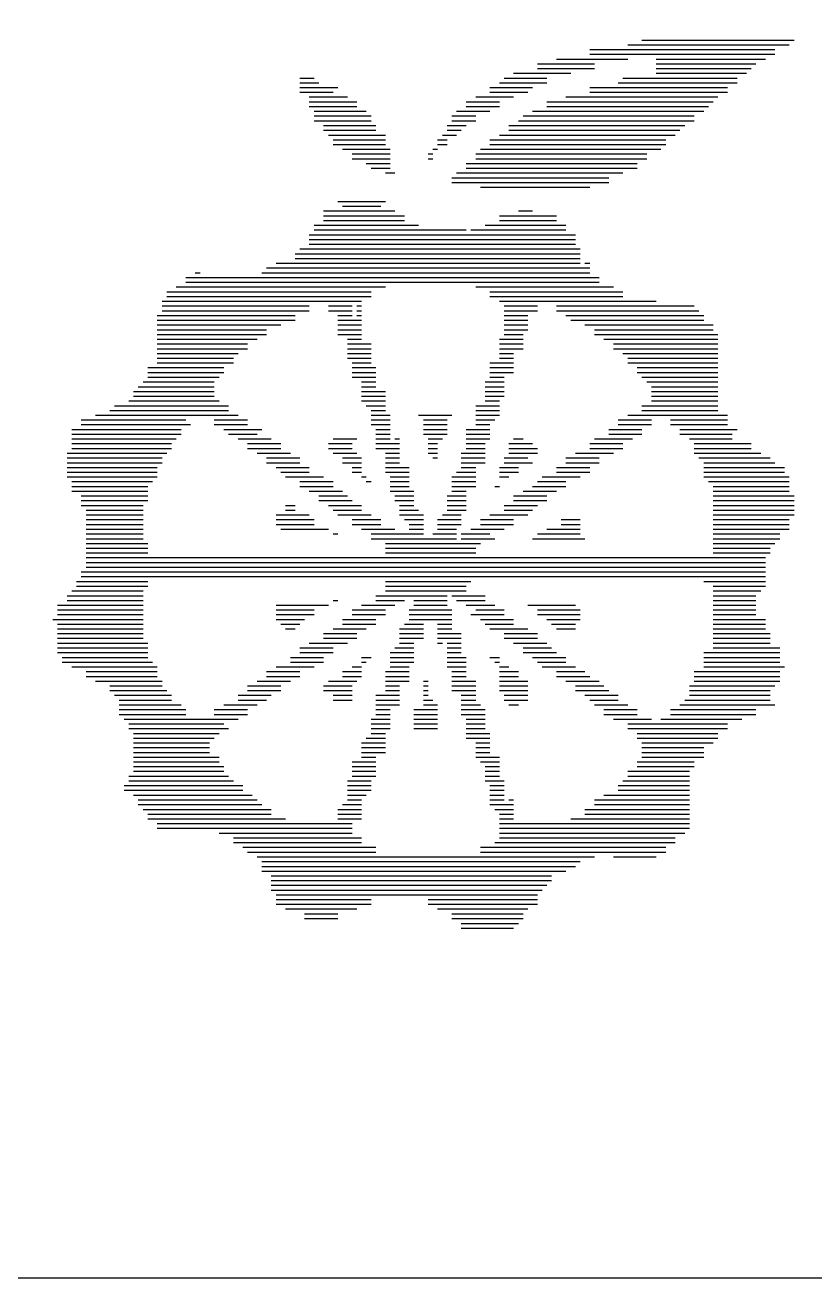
# Model space of a CAD drawing. Extents: x -53.1 to 28.6, y -15.5 to 32.9.
# Drawn here: x -21.039 to -18.439, y -3.94 to 0.185 of the extents above; entities that cross this region are included whole.
import ezdxf

# ---------------------------------------------------------------- set-up
doc = ezdxf.new("R2010")
doc.units = 0
doc.layers.add('BG_OUTLINE', color=254, linetype='CONTINUOUS')
doc.layers.add('BG_SILKSCREEN_TOP', color=3, linetype='CONTINUOUS')

msp = doc.modelspace()

# ---------------------------------------------------------------- linework, layer by layer
at = {"layer": 'BG_OUTLINE'}
msp.add_lwpolyline([(-42.343832, -3.940302), (18.592292, -3.940302, 0.414214), (20.624292, -1.908302), (20.624292, 24.027638, 0.414214), (18.592292, 26.059638), (-42.343832, 26.059638, 0.414214), (-44.375832, 24.027638), (-44.375832, -1.908302, 0.414214), (-42.343832, -3.940302)], format="xyb", dxfattribs=at)
at = {"layer": 'BG_SILKSCREEN_TOP'}
for points in [[(-19.008598, 0.13589), (-18.507964, 0.13589)], [(-19.180556, 0.104902), (-18.570702, 0.104902)], [(-19.180556, 0.089154), (-18.570702, 0.089154)], [(-19.055334, 0.120396), (-18.523966, 0.120396)], [(-19.352514, 0.057658), (-19.164808, 0.057658)], [(-19.352514, 0.042164), (-19.164808, 0.042164)], [(-19.29003, 0.073406), (-19.055334, 0.073406)], [(-18.961608, 0.073406), (-18.601944, 0.073406)], [(-18.961608, 0.057658), (-18.63344, 0.057658)], [(-18.961608, 0.042164), (-18.648934, 0.042164)], [(-20.134326, 0.010922), (-20.08759, 0.010922)], [(-19.461988, 0.010922), (-19.321272, 0.010922)], [(-19.430746, 0.02667), (-19.24304, 0.02667)], [(-19.071082, 0.010922), (-18.69567, 0.010922)], [(-18.961608, 0.02667), (-18.664428, 0.02667)], [(-20.134326, -0.004572), (-20.071842, -0.004572)], [(-20.134326, -0.02032), (-20.009358, -0.02032)], [(-20.134326, -0.036068), (-20.025106, -0.036068)], [(-19.508978, -0.02032), (-19.368262, -0.02032)], [(-19.508978, -0.036068), (-19.383756, -0.036068)], [(-19.477482, -0.004572), (-19.321272, -0.004572)], [(-19.180556, -0.02032), (-18.727166, -0.02032)], [(-19.180556, -0.036068), (-18.727166, -0.036068)], [(-19.086576, -0.004572), (-18.69567, -0.004572)], [(-20.103338, -0.051562), (-19.977862, -0.051562)], [(-20.103338, -0.06731), (-19.94662, -0.06731)], [(-19.586956, -0.06731), (-19.477482, -0.06731)], [(-19.555714, -0.051562), (-19.430746, -0.051562)], [(-19.321272, -0.06731), (-18.773902, -0.06731)], [(-19.258788, -0.051562), (-18.758408, -0.051562)], [(-20.103338, -0.082804), (-19.94662, -0.082804)], [(-20.08759, -0.098552), (-19.915632, -0.098552)], [(-20.08759, -0.114046), (-19.899884, -0.114046)], [(-19.633946, -0.114046), (-19.555714, -0.114046)], [(-19.618452, -0.098552), (-19.508978, -0.098552)], [(-19.586956, -0.082804), (-19.477482, -0.082804)], [(-19.399504, -0.114046), (-18.83664, -0.114046)], [(-19.368262, -0.098552), (-18.805144, -0.098552)], [(-19.321272, -0.082804), (-18.78965, -0.082804)], [(-20.08759, -0.129794), (-19.899884, -0.129794)], [(-20.056094, -0.145542), (-19.884136, -0.145542)], [(-20.056094, -0.161036), (-19.884136, -0.161036)], [(-19.649694, -0.145542), (-19.586956, -0.145542)], [(-19.649694, -0.161036), (-19.602958, -0.161036)], [(-19.633946, -0.129794), (-19.555714, -0.129794)], [(-19.446494, -0.145542), (-18.867882, -0.145542)], [(-19.446494, -0.161036), (-18.883376, -0.161036)], [(-19.415252, -0.129794), (-18.83664, -0.129794)], [(-20.0406, -0.176784), (-19.852894, -0.176784)], [(-20.025106, -0.192278), (-19.852894, -0.192278)], [(-19.680936, -0.192278), (-19.649694, -0.192278)], [(-19.665188, -0.176784), (-19.618452, -0.176784)], [(-19.508978, -0.192278), (-18.930366, -0.192278)], [(-19.477482, -0.176784), (-18.89887, -0.176784)], [(-20.025106, -0.207772), (-19.852894, -0.207772)], [(-19.993864, -0.223774), (-19.8374, -0.223774)], [(-19.962368, -0.239268), (-19.8374, -0.239268)], [(-19.712178, -0.239268), (-19.696684, -0.239268)], [(-19.696684, -0.223774), (-19.680936, -0.223774)], [(-19.680936, -0.207772), (-19.649694, -0.207772)], [(-19.555714, -0.239268), (-18.99285, -0.239268)], [(-19.54022, -0.223774), (-18.946114, -0.223774)], [(-19.508978, -0.207772), (-18.930366, -0.207772)], [(-19.962368, -0.255016), (-19.8374, -0.255016)], [(-19.915632, -0.27051), (-19.8374, -0.27051)], [(-19.899884, -0.286258), (-19.8374, -0.286258)], [(-19.712178, -0.255016), (-19.696684, -0.255016)], [(-19.586956, -0.27051), (-19.024346, -0.27051)], [(-19.586956, -0.286258), (-19.024346, -0.286258)], [(-19.555714, -0.255016), (-18.99285, -0.255016)], [(-19.852894, -0.301752), (-19.821652, -0.301752)], [(-19.633946, -0.3175), (-19.118072, -0.3175)], [(-19.618452, -0.301752), (-19.071082, -0.301752)], [(-19.633946, -0.333248), (-19.118072, -0.333248)], [(-19.54022, -0.348742), (-19.180556, -0.348742)], [(-20.009358, -0.395478), (-19.852894, -0.395478)], [(-19.993864, -0.411226), (-19.868388, -0.411226)], [(-20.056094, -0.426974), (-19.821652, -0.426974)], [(-20.056094, -0.442722), (-19.79041, -0.442722)], [(-19.477482, -0.442722), (-19.29003, -0.442722)], [(-19.415252, -0.426974), (-19.368262, -0.426974)], [(-20.08759, -0.47371), (-19.74342, -0.47371)], [(-20.08759, -0.489458), (-19.586956, -0.489458)], [(-20.056094, -0.458216), (-19.79041, -0.458216)], [(-19.571462, -0.489458), (-19.258788, -0.489458)], [(-19.524726, -0.47371), (-19.258788, -0.47371)], [(-19.477482, -0.458216), (-19.29003, -0.458216)], [(-20.103338, -0.504952), (-19.227546, -0.504952)], [(-20.103338, -0.520954), (-19.227546, -0.520954)], [(-20.150074, -0.56769), (-19.212052, -0.56769)], [(-20.134326, -0.551942), (-19.212052, -0.551942)], [(-20.103338, -0.536448), (-19.227546, -0.536448)], [(-20.2438, -0.61468), (-19.180556, -0.61468)], [(-20.212558, -0.598932), (-19.212052, -0.598932)], [(-20.150074, -0.583184), (-19.212052, -0.583184)], [(-19.19605, -0.598932), (-19.180556, -0.598932)], [(-20.509738, -0.645922), (-19.149314, -0.645922)], [(-20.478496, -0.630174), (-20.462748, -0.630174)], [(-20.259548, -0.630174), (-19.180556, -0.630174)], [(-20.572222, -0.692658), (-19.899884, -0.692658)], [(-20.54098, -0.677164), (-19.852894, -0.677164)], [(-20.509738, -0.661416), (-19.149314, -0.661416)], [(-19.555714, -0.677164), (-19.102324, -0.677164)], [(-19.508978, -0.692658), (-19.071082, -0.692658)], [(-20.58797, -0.724154), (-19.931126, -0.724154)], [(-20.58797, -0.739648), (-20.103338, -0.739648)], [(-20.572222, -0.708406), (-19.899884, -0.708406)], [(-20.0406, -0.739648), (-19.962368, -0.739648)], [(-19.94662, -0.739648), (-19.931126, -0.739648)], [(-19.508978, -0.708406), (-19.071082, -0.708406)], [(-19.477482, -0.724154), (-18.961608, -0.724154)], [(-19.461988, -0.739648), (-19.352514, -0.739648)], [(-19.29003, -0.739648), (-18.83664, -0.739648)], [(-20.603464, -0.77089), (-20.150074, -0.77089)], [(-20.58797, -0.755396), (-20.103338, -0.755396)], [(-20.0406, -0.755396), (-19.962368, -0.755396)], [(-20.009358, -0.77089), (-19.962368, -0.77089)], [(-19.94662, -0.755396), (-19.931126, -0.755396)], [(-19.94662, -0.77089), (-19.931126, -0.77089)], [(-19.461988, -0.755396), (-19.352514, -0.755396)], [(-19.461988, -0.77089), (-19.383756, -0.77089)], [(-19.29003, -0.755396), (-18.820892, -0.755396)], [(-19.258788, -0.77089), (-18.805144, -0.77089)], [(-20.603464, -0.786384), (-20.150074, -0.786384)], [(-20.603464, -0.802132), (-20.197064, -0.802132)], [(-20.603464, -0.81788), (-20.2438, -0.81788)], [(-20.009358, -0.786384), (-19.931126, -0.786384)], [(-20.009358, -0.802132), (-19.931126, -0.802132)], [(-20.009358, -0.81788), (-19.931126, -0.81788)], [(-19.461988, -0.786384), (-19.383756, -0.786384)], [(-19.461988, -0.802132), (-19.383756, -0.802132)], [(-19.461988, -0.81788), (-19.383756, -0.81788)], [(-19.24304, -0.786384), (-18.805144, -0.786384)], [(-19.19605, -0.802132), (-18.773902, -0.802132)], [(-19.164808, -0.81788), (-18.773902, -0.81788)], [(-20.603464, -0.833628), (-20.2438, -0.833628)], [(-20.603464, -0.849122), (-20.275042, -0.849122)], [(-20.603464, -0.864616), (-20.306538, -0.864616)], [(-20.009358, -0.833628), (-19.931126, -0.833628)], [(-19.977862, -0.849122), (-19.931126, -0.849122)], [(-19.977862, -0.864616), (-19.899884, -0.864616)], [(-19.477482, -0.849122), (-19.399504, -0.849122)], [(-19.477482, -0.864616), (-19.399504, -0.864616)], [(-19.461988, -0.833628), (-19.399504, -0.833628)], [(-19.164808, -0.833628), (-18.758408, -0.833628)], [(-19.13382, -0.849122), (-18.758408, -0.849122)], [(-19.102324, -0.864616), (-18.758408, -0.864616)], [(-20.603464, -0.880364), (-20.306538, -0.880364)], [(-20.603464, -0.895858), (-20.33778, -0.895858)], [(-19.977862, -0.880364), (-19.899884, -0.880364)], [(-19.977862, -0.895858), (-19.899884, -0.895858)], [(-19.477482, -0.880364), (-19.399504, -0.880364)], [(-19.477482, -0.895858), (-19.430746, -0.895858)], [(-19.102324, -0.880364), (-18.758408, -0.880364)], [(-19.071082, -0.895858), (-18.758408, -0.895858)], [(-20.634706, -0.942848), (-20.38477, -0.942848)], [(-20.603464, -0.91186), (-20.353274, -0.91186)], [(-20.603464, -0.927354), (-20.353274, -0.927354)], [(-19.977862, -0.91186), (-19.899884, -0.91186)], [(-19.962368, -0.927354), (-19.899884, -0.927354)], [(-19.962368, -0.942848), (-19.884136, -0.942848)], [(-19.508978, -0.927354), (-19.430746, -0.927354)], [(-19.508978, -0.942848), (-19.430746, -0.942848)], [(-19.477482, -0.91186), (-19.430746, -0.91186)], [(-19.055334, -0.91186), (-18.758408, -0.91186)], [(-19.055334, -0.927354), (-18.758408, -0.927354)], [(-19.024346, -0.942848), (-18.758408, -0.942848)], [(-20.650454, -0.989838), (-20.416012, -0.989838)], [(-20.634706, -0.958596), (-20.38477, -0.958596)], [(-20.634706, -0.97409), (-20.400264, -0.97409)], [(-19.962368, -0.958596), (-19.884136, -0.958596)], [(-19.962368, -0.97409), (-19.884136, -0.97409)], [(-19.931126, -0.989838), (-19.884136, -0.989838)], [(-19.524726, -0.989838), (-19.461988, -0.989838)], [(-19.508978, -0.958596), (-19.430746, -0.958596)], [(-19.508978, -0.97409), (-19.461988, -0.97409)], [(-19.024346, -0.958596), (-18.758408, -0.958596)], [(-19.008598, -0.97409), (-18.758408, -0.97409)], [(-18.99285, -0.989838), (-18.758408, -0.989838)], [(-20.681696, -1.02108), (-20.416012, -1.02108)], [(-20.665948, -1.005586), (-20.416012, -1.005586)], [(-19.931126, -1.005586), (-19.884136, -1.005586)], [(-19.931126, -1.02108), (-19.852894, -1.02108)], [(-19.524726, -1.005586), (-19.461988, -1.005586)], [(-19.524726, -1.02108), (-19.461988, -1.02108)], [(-18.977102, -1.005586), (-18.758408, -1.005586)], [(-18.977102, -1.02108), (-18.758408, -1.02108)], [(-20.74418, -1.06807), (-20.368768, -1.06807)], [(-20.697444, -1.052322), (-20.400264, -1.052322)], [(-20.681696, -1.036828), (-20.416012, -1.036828)], [(-19.931126, -1.036828), (-19.852894, -1.036828)], [(-19.931126, -1.052322), (-19.852894, -1.052322)], [(-19.915632, -1.06807), (-19.852894, -1.06807)], [(-19.555714, -1.06807), (-19.477482, -1.06807)], [(-19.524726, -1.036828), (-19.461988, -1.036828)], [(-19.524726, -1.052322), (-19.477482, -1.052322)], [(-19.008598, -1.06807), (-18.758408, -1.06807)], [(-18.977102, -1.036828), (-18.758408, -1.036828)], [(-18.977102, -1.052322), (-18.758408, -1.052322)], [(-20.806918, -1.099312), (-20.33778, -1.099312)], [(-20.759674, -1.083564), (-20.368768, -1.083564)], [(-19.899884, -1.083564), (-19.852894, -1.083564)], [(-19.899884, -1.099312), (-19.8374, -1.099312)], [(-19.74342, -1.099312), (-19.633946, -1.099312)], [(-19.555714, -1.083564), (-19.477482, -1.083564)], [(-19.555714, -1.099312), (-19.477482, -1.099312)], [(-19.055334, -1.099312), (-18.727166, -1.099312)], [(-19.008598, -1.083564), (-18.758408, -1.083564)], [(-20.88515, -1.146302), (-20.525232, -1.146302)], [(-20.853654, -1.11506), (-20.509738, -1.11506)], [(-20.853654, -1.130554), (-20.494244, -1.130554)], [(-20.416012, -1.11506), (-20.306538, -1.11506)], [(-20.416012, -1.130554), (-20.306538, -1.130554)], [(-20.38477, -1.146302), (-20.259548, -1.146302)], [(-19.899884, -1.11506), (-19.8374, -1.11506)], [(-19.899884, -1.130554), (-19.8374, -1.130554)], [(-19.884136, -1.146302), (-19.8374, -1.146302)], [(-19.727926, -1.11506), (-19.649694, -1.11506)], [(-19.727926, -1.130554), (-19.649694, -1.130554)], [(-19.727926, -1.146302), (-19.649694, -1.146302)], [(-19.586956, -1.146302), (-19.508978, -1.146302)], [(-19.555714, -1.11506), (-19.49323, -1.11506)], [(-19.555714, -1.130554), (-19.508978, -1.130554)], [(-19.118072, -1.146302), (-19.008598, -1.146302)], [(-19.086576, -1.11506), (-18.977102, -1.11506)], [(-19.086576, -1.130554), (-18.977102, -1.130554)], [(-18.914872, -1.11506), (-18.727166, -1.11506)], [(-18.914872, -1.130554), (-18.727166, -1.130554)], [(-18.883376, -1.146302), (-18.69567, -1.146302)], [(-20.88515, -1.161796), (-20.525232, -1.161796)], [(-20.88515, -1.177544), (-20.54098, -1.177544)], [(-20.88515, -1.193038), (-20.556474, -1.193038)], [(-20.368768, -1.161796), (-20.275042, -1.161796)], [(-20.33778, -1.177544), (-20.228306, -1.177544)], [(-20.306538, -1.193038), (-20.197064, -1.193038)], [(-20.0406, -1.193038), (-19.962368, -1.193038)], [(-20.025106, -1.177544), (-19.94662, -1.177544)], [(-19.884136, -1.161796), (-19.8374, -1.161796)], [(-19.884136, -1.177544), (-19.8374, -1.177544)], [(-19.884136, -1.193038), (-19.806158, -1.193038)], [(-19.821652, -1.177544), (-19.806158, -1.177544)], [(-19.727926, -1.161796), (-19.649694, -1.161796)], [(-19.712178, -1.177544), (-19.665188, -1.177544)], [(-19.712178, -1.193038), (-19.680936, -1.193038)], [(-19.586956, -1.161796), (-19.508978, -1.161796)], [(-19.586956, -1.177544), (-19.508978, -1.177544)], [(-19.586956, -1.193038), (-19.524726, -1.193038)], [(-19.446494, -1.193038), (-19.368262, -1.193038)], [(-19.430746, -1.177544), (-19.399504, -1.177544)], [(-19.180556, -1.193038), (-19.071082, -1.193038)], [(-19.164808, -1.177544), (-19.03984, -1.177544)], [(-19.118072, -1.161796), (-19.008598, -1.161796)], [(-18.883376, -1.161796), (-18.711418, -1.161796)], [(-18.852134, -1.177544), (-18.711418, -1.177544)], [(-18.83664, -1.193038), (-18.648934, -1.193038)], [(-20.900644, -1.224534), (-20.572222, -1.224534)], [(-20.88515, -1.208786), (-20.556474, -1.208786)], [(-20.306538, -1.208786), (-20.197064, -1.208786)], [(-20.275042, -1.224534), (-20.165568, -1.224534)], [(-20.0406, -1.208786), (-19.962368, -1.208786)], [(-20.025106, -1.224534), (-19.94662, -1.224534)], [(-19.884136, -1.208786), (-19.806158, -1.208786)], [(-19.852894, -1.224534), (-19.806158, -1.224534)], [(-19.712178, -1.208786), (-19.680936, -1.208786)], [(-19.712178, -1.224534), (-19.680936, -1.224534)], [(-19.602958, -1.224534), (-19.524726, -1.224534)], [(-19.586956, -1.208786), (-19.524726, -1.208786)], [(-19.446494, -1.208786), (-19.352514, -1.208786)], [(-19.446494, -1.224534), (-19.352514, -1.224534)], [(-19.227546, -1.224534), (-19.102324, -1.224534)], [(-19.180556, -1.208786), (-19.071082, -1.208786)], [(-18.83664, -1.208786), (-18.648934, -1.208786)], [(-18.83664, -1.224534), (-18.617692, -1.224534)], [(-20.900644, -1.240028), (-20.58797, -1.240028)], [(-20.900644, -1.255776), (-20.58797, -1.255776)], [(-20.900644, -1.27127), (-20.603464, -1.27127)], [(-20.2438, -1.240028), (-20.134326, -1.240028)], [(-20.2438, -1.255776), (-20.134326, -1.255776)], [(-20.212558, -1.27127), (-20.103338, -1.27127)], [(-19.993864, -1.240028), (-19.931126, -1.240028)], [(-19.993864, -1.255776), (-19.931126, -1.255776)], [(-19.962368, -1.27127), (-19.931126, -1.27127)], [(-19.852894, -1.240028), (-19.806158, -1.240028)], [(-19.852894, -1.255776), (-19.806158, -1.255776)], [(-19.852894, -1.27127), (-19.774662, -1.27127)], [(-19.696684, -1.240028), (-19.680936, -1.240028)], [(-19.602958, -1.240028), (-19.524726, -1.240028)], [(-19.602958, -1.255776), (-19.524726, -1.255776)], [(-19.602958, -1.27127), (-19.555714, -1.27127)], [(-19.477482, -1.27127), (-19.415252, -1.27127)], [(-19.461988, -1.240028), (-19.383756, -1.240028)], [(-19.461988, -1.255776), (-19.368262, -1.255776)], [(-19.29003, -1.27127), (-19.180556, -1.27127)], [(-19.258788, -1.240028), (-19.149314, -1.240028)], [(-19.258788, -1.255776), (-19.149314, -1.255776)], [(-18.820892, -1.240028), (-18.586196, -1.240028)], [(-18.805144, -1.255776), (-18.570702, -1.255776)], [(-18.805144, -1.27127), (-18.53946, -1.27127)], [(-20.900644, -1.286764), (-20.603464, -1.286764)], [(-20.900644, -1.302766), (-20.603464, -1.302766)], [(-20.88515, -1.31826), (-20.619212, -1.31826)], [(-20.197064, -1.286764), (-20.103338, -1.286764)], [(-20.181316, -1.302766), (-20.056094, -1.302766)], [(-20.134326, -1.31826), (-20.025106, -1.31826)], [(-19.962368, -1.286764), (-19.931126, -1.286764)], [(-19.931126, -1.302766), (-19.915632, -1.302766)], [(-19.915632, -1.31826), (-19.899884, -1.31826)], [(-19.852894, -1.286764), (-19.774662, -1.286764)], [(-19.8374, -1.302766), (-19.774662, -1.302766)], [(-19.8374, -1.31826), (-19.774662, -1.31826)], [(-19.633946, -1.302766), (-19.555714, -1.302766)], [(-19.633946, -1.31826), (-19.555714, -1.31826)], [(-19.618452, -1.286764), (-19.555714, -1.286764)], [(-19.477482, -1.286764), (-19.415252, -1.286764)], [(-19.477482, -1.302766), (-19.446494, -1.302766)], [(-19.352514, -1.31826), (-19.258788, -1.31826)], [(-19.33702, -1.302766), (-19.212052, -1.302766)], [(-19.29003, -1.286764), (-19.180556, -1.286764)], [(-18.805144, -1.286764), (-18.53946, -1.286764)], [(-18.805144, -1.302766), (-18.523966, -1.302766)], [(-18.78965, -1.31826), (-18.523966, -1.31826)], [(-20.88515, -1.334008), (-20.634706, -1.334008)], [(-20.88515, -1.349502), (-20.634706, -1.349502)], [(-20.134326, -1.334008), (-20.025106, -1.334008)], [(-20.103338, -1.349502), (-19.993864, -1.349502)], [(-19.8374, -1.334008), (-19.774662, -1.334008)], [(-19.8374, -1.349502), (-19.759168, -1.349502)], [(-19.633946, -1.334008), (-19.555714, -1.334008)], [(-19.633946, -1.349502), (-19.586956, -1.349502)], [(-19.49323, -1.334008), (-19.477482, -1.334008)], [(-19.399504, -1.349502), (-19.29003, -1.349502)], [(-19.368262, -1.334008), (-19.258788, -1.334008)], [(-18.773902, -1.334008), (-18.523966, -1.334008)], [(-18.773902, -1.349502), (-18.523966, -1.349502)], [(-20.853654, -1.364996), (-20.634706, -1.364996)], [(-20.853654, -1.380744), (-20.634706, -1.380744)], [(-20.853654, -1.396492), (-20.650454, -1.396492)], [(-20.181316, -1.396492), (-20.150074, -1.396492)], [(-20.071842, -1.364996), (-19.977862, -1.364996)], [(-20.071842, -1.380744), (-19.962368, -1.380744)], [(-20.0406, -1.396492), (-19.931126, -1.396492)], [(-19.821652, -1.364996), (-19.759168, -1.364996)], [(-19.821652, -1.380744), (-19.759168, -1.380744)], [(-19.806158, -1.396492), (-19.759168, -1.396492)], [(-19.649694, -1.364996), (-19.586956, -1.364996)], [(-19.649694, -1.380744), (-19.586956, -1.380744)], [(-19.649694, -1.396492), (-19.586956, -1.396492)], [(-19.461988, -1.396492), (-19.352514, -1.396492)], [(-19.430746, -1.364996), (-19.321272, -1.364996)], [(-19.430746, -1.380744), (-19.321272, -1.380744)], [(-18.773902, -1.364996), (-18.507964, -1.364996)], [(-18.773902, -1.380744), (-18.507964, -1.380744)], [(-18.773902, -1.396492), (-18.507964, -1.396492)], [(-20.837906, -1.41224), (-20.650454, -1.41224)], [(-20.837906, -1.427734), (-20.650454, -1.427734)], [(-20.837906, -1.443228), (-20.650454, -1.443228)], [(-20.212558, -1.427734), (-20.103338, -1.427734)], [(-20.212558, -1.443228), (-20.08759, -1.443228)], [(-20.181316, -1.41224), (-20.150074, -1.41224)], [(-20.025106, -1.41224), (-19.931126, -1.41224)], [(-20.009358, -1.427734), (-19.899884, -1.427734)], [(-19.962368, -1.443228), (-19.868388, -1.443228)], [(-19.806158, -1.41224), (-19.74342, -1.41224)], [(-19.806158, -1.427734), (-19.727926, -1.427734)], [(-19.79041, -1.443228), (-19.727926, -1.443228)], [(-19.680936, -1.443228), (-19.602958, -1.443228)], [(-19.665188, -1.427734), (-19.602958, -1.427734)], [(-19.649694, -1.41224), (-19.586956, -1.41224)], [(-19.54022, -1.443228), (-19.430746, -1.443228)], [(-19.508978, -1.427734), (-19.383756, -1.427734)], [(-19.461988, -1.41224), (-19.368262, -1.41224)], [(-19.274282, -1.443228), (-19.212052, -1.443228)], [(-18.773902, -1.41224), (-18.507964, -1.41224)], [(-18.773902, -1.427734), (-18.507964, -1.427734)], [(-18.773902, -1.443228), (-18.523966, -1.443228)], [(-20.837906, -1.458976), (-20.650454, -1.458976)], [(-20.837906, -1.47447), (-20.650454, -1.47447)], [(-20.212558, -1.458976), (-20.08759, -1.458976)], [(-20.197064, -1.47447), (-20.0406, -1.47447)], [(-19.962368, -1.458976), (-19.868388, -1.458976)], [(-19.931126, -1.47447), (-19.821652, -1.47447)], [(-19.774662, -1.458976), (-19.727926, -1.458976)], [(-19.774662, -1.47447), (-19.727926, -1.47447)], [(-19.680936, -1.458976), (-19.602958, -1.458976)], [(-19.680936, -1.47447), (-19.618452, -1.47447)], [(-19.571462, -1.47447), (-19.461988, -1.47447)], [(-19.54022, -1.458976), (-19.430746, -1.458976)], [(-19.321272, -1.47447), (-19.212052, -1.47447)], [(-19.274282, -1.458976), (-19.212052, -1.458976)], [(-18.773902, -1.458976), (-18.523966, -1.458976)], [(-18.773902, -1.47447), (-18.523966, -1.47447)], [(-20.837906, -1.490218), (-20.650454, -1.490218)], [(-20.837906, -1.505966), (-20.650454, -1.505966)], [(-20.837906, -1.52146), (-20.634706, -1.52146)], [(-20.025106, -1.490218), (-20.009358, -1.490218)], [(-19.899884, -1.490218), (-19.727926, -1.490218)], [(-19.899884, -1.505966), (-19.618452, -1.505966)], [(-19.852894, -1.52146), (-19.54022, -1.52146)], [(-19.696684, -1.490218), (-19.618452, -1.490218)], [(-19.602958, -1.490218), (-19.508978, -1.490218)], [(-19.602958, -1.505966), (-19.49323, -1.505966)], [(-19.368262, -1.505966), (-19.19605, -1.505966)], [(-19.352514, -1.490218), (-19.212052, -1.490218)], [(-18.773902, -1.490218), (-18.555208, -1.490218)], [(-18.773902, -1.505966), (-18.555208, -1.505966)], [(-18.773902, -1.52146), (-18.570702, -1.52146)], [(-20.837906, -1.537208), (-20.634706, -1.537208)], [(-20.837906, -1.552702), (-20.634706, -1.552702)], [(-19.852894, -1.537208), (-19.555714, -1.537208)], [(-19.852894, -1.552702), (-19.555714, -1.552702)], [(-18.773902, -1.537208), (-18.586196, -1.537208)], [(-18.773902, -1.552702), (-18.586196, -1.552702)], [(-20.837906, -1.56845), (-18.601944, -1.56845)], [(-20.837906, -1.583944), (-18.601944, -1.583944)], [(-20.837906, -1.599692), (-18.601944, -1.599692)], [(-20.869402, -1.646682), (-20.634706, -1.646682)], [(-20.853654, -1.61544), (-18.601944, -1.61544)], [(-20.853654, -1.630934), (-18.601944, -1.630934)], [(-19.852894, -1.646682), (-19.571462, -1.646682)], [(-18.805144, -1.646682), (-18.601944, -1.646682)], [(-20.88515, -1.67767), (-20.650454, -1.67767)], [(-20.869402, -1.662176), (-20.634706, -1.662176)], [(-19.852894, -1.662176), (-19.586956, -1.662176)], [(-19.852894, -1.67767), (-19.586956, -1.67767)], [(-18.773902, -1.662176), (-18.601944, -1.662176)], [(-18.773902, -1.67767), (-18.617692, -1.67767)], [(-20.931886, -1.724914), (-20.650454, -1.724914)], [(-20.900644, -1.693672), (-20.650454, -1.693672)], [(-20.900644, -1.709166), (-20.650454, -1.709166)], [(-20.212558, -1.724914), (-20.0406, -1.724914)], [(-20.025106, -1.709166), (-20.009358, -1.709166)], [(-19.931126, -1.724914), (-19.821652, -1.724914)], [(-19.884136, -1.693672), (-19.649694, -1.693672)], [(-19.884136, -1.709166), (-19.79041, -1.709166)], [(-19.759168, -1.709166), (-19.649694, -1.709166)], [(-19.759168, -1.724914), (-19.649694, -1.724914)], [(-19.633946, -1.693672), (-19.524726, -1.693672)], [(-19.618452, -1.709166), (-19.524726, -1.709166)], [(-19.586956, -1.724914), (-19.49323, -1.724914)], [(-19.383756, -1.724914), (-19.227546, -1.724914)], [(-18.773902, -1.693672), (-18.63344, -1.693672)], [(-18.773902, -1.709166), (-18.63344, -1.709166)], [(-18.773902, -1.724914), (-18.63344, -1.724914)], [(-20.94738, -1.77165), (-20.650454, -1.77165)], [(-20.931886, -1.740408), (-20.650454, -1.740408)], [(-20.931886, -1.755902), (-20.650454, -1.755902)], [(-20.212558, -1.740408), (-20.08759, -1.740408)], [(-20.212558, -1.755902), (-20.08759, -1.755902)], [(-20.212558, -1.77165), (-20.118832, -1.77165)], [(-19.993864, -1.77165), (-19.884136, -1.77165)], [(-19.962368, -1.740408), (-19.852894, -1.740408)], [(-19.962368, -1.755902), (-19.852894, -1.755902)], [(-19.774662, -1.740408), (-19.633946, -1.740408)], [(-19.774662, -1.755902), (-19.633946, -1.755902)], [(-19.774662, -1.77165), (-19.633946, -1.77165)], [(-19.571462, -1.755902), (-19.461988, -1.755902)], [(-19.555714, -1.740408), (-19.461988, -1.740408)], [(-19.54022, -1.77165), (-19.430746, -1.77165)], [(-19.352514, -1.740408), (-19.212052, -1.740408)], [(-19.352514, -1.755902), (-19.212052, -1.755902)], [(-19.321272, -1.77165), (-19.212052, -1.77165)], [(-18.773902, -1.740408), (-18.63344, -1.740408)], [(-18.773902, -1.755902), (-18.63344, -1.755902)], [(-18.773902, -1.77165), (-18.601944, -1.77165)], [(-20.931886, -1.787398), (-20.650454, -1.787398)], [(-20.931886, -1.803146), (-20.650454, -1.803146)], [(-20.197064, -1.787398), (-20.134326, -1.787398)], [(-20.181316, -1.803146), (-20.150074, -1.803146)], [(-20.025106, -1.803146), (-19.915632, -1.803146)], [(-19.993864, -1.787398), (-19.884136, -1.787398)], [(-19.806158, -1.803146), (-19.727926, -1.803146)], [(-19.79041, -1.787398), (-19.727926, -1.787398)], [(-19.680936, -1.787398), (-19.633946, -1.787398)], [(-19.680936, -1.803146), (-19.633946, -1.803146)], [(-19.524726, -1.787398), (-19.430746, -1.787398)], [(-19.508978, -1.803146), (-19.383756, -1.803146)], [(-19.305778, -1.787398), (-19.227546, -1.787398)], [(-19.29003, -1.803146), (-19.227546, -1.803146)], [(-18.773902, -1.787398), (-18.601944, -1.787398)], [(-18.773902, -1.803146), (-18.601944, -1.803146)], [(-20.931886, -1.81864), (-20.650454, -1.81864)], [(-20.931886, -1.834134), (-20.650454, -1.834134)], [(-20.931886, -1.849882), (-20.634706, -1.849882)], [(-20.103338, -1.849882), (-19.977862, -1.849882)], [(-20.056094, -1.81864), (-19.94662, -1.81864)], [(-20.056094, -1.834134), (-19.94662, -1.834134)], [(-19.806158, -1.81864), (-19.727926, -1.81864)], [(-19.806158, -1.834134), (-19.727926, -1.834134)], [(-19.806158, -1.849882), (-19.759168, -1.849882)], [(-19.680936, -1.81864), (-19.602958, -1.81864)], [(-19.680936, -1.834134), (-19.602958, -1.834134)], [(-19.680936, -1.849882), (-19.665188, -1.849882)], [(-19.649694, -1.849882), (-19.602958, -1.849882)], [(-19.461988, -1.81864), (-19.352514, -1.81864)], [(-19.461988, -1.834134), (-19.352514, -1.834134)], [(-19.430746, -1.849882), (-19.321272, -1.849882)], [(-18.773902, -1.81864), (-18.586196, -1.81864)], [(-18.773902, -1.834134), (-18.586196, -1.834134)], [(-18.773902, -1.849882), (-18.586196, -1.849882)], [(-20.931886, -1.865376), (-20.634706, -1.865376)], [(-20.931886, -1.881124), (-20.634706, -1.881124)], [(-20.916138, -1.896872), (-20.634706, -1.896872)], [(-20.165568, -1.896872), (-20.056094, -1.896872)], [(-20.134326, -1.865376), (-20.025106, -1.865376)], [(-20.134326, -1.881124), (-20.025106, -1.881124)], [(-19.931126, -1.896872), (-19.899884, -1.896872)], [(-19.8374, -1.881124), (-19.759168, -1.881124)], [(-19.8374, -1.896872), (-19.759168, -1.896872)], [(-19.821652, -1.865376), (-19.759168, -1.865376)], [(-19.649694, -1.865376), (-19.602958, -1.865376)], [(-19.649694, -1.881124), (-19.602958, -1.881124)], [(-19.649694, -1.896872), (-19.586956, -1.896872)], [(-19.508978, -1.896872), (-19.477482, -1.896872)], [(-19.399504, -1.865376), (-19.305778, -1.865376)], [(-19.399504, -1.881124), (-19.29003, -1.881124)], [(-19.368262, -1.896872), (-19.258788, -1.896872)], [(-18.805144, -1.881124), (-18.555208, -1.881124)], [(-18.805144, -1.896872), (-18.555208, -1.896872)], [(-18.773902, -1.865376), (-18.555208, -1.865376)], [(-20.916138, -1.912366), (-20.619212, -1.912366)], [(-20.88515, -1.928114), (-20.603464, -1.928114)], [(-20.212558, -1.928114), (-20.08759, -1.928114)], [(-20.165568, -1.912366), (-20.056094, -1.912366)], [(-19.962368, -1.928114), (-19.931126, -1.928114)], [(-19.931126, -1.912366), (-19.915632, -1.912366)], [(-19.8374, -1.912366), (-19.759168, -1.912366)], [(-19.8374, -1.928114), (-19.774662, -1.928114)], [(-19.649694, -1.912366), (-19.586956, -1.912366)], [(-19.649694, -1.928114), (-19.586956, -1.928114)], [(-19.49323, -1.912366), (-19.477482, -1.912366)], [(-19.477482, -1.928114), (-19.446494, -1.928114)], [(-19.352514, -1.912366), (-19.258788, -1.912366)], [(-19.33702, -1.928114), (-19.227546, -1.928114)], [(-18.805144, -1.912366), (-18.555208, -1.912366)], [(-18.805144, -1.928114), (-18.53946, -1.928114)], [(-20.837906, -1.943608), (-20.603464, -1.943608)], [(-20.837906, -1.959356), (-20.603464, -1.959356)], [(-20.806918, -1.97485), (-20.58797, -1.97485)], [(-20.275042, -1.97485), (-20.165568, -1.97485)], [(-20.2438, -1.943608), (-20.134326, -1.943608)], [(-20.2438, -1.959356), (-20.134326, -1.959356)], [(-20.0406, -1.97485), (-19.94662, -1.97485)], [(-19.993864, -1.943608), (-19.931126, -1.943608)], [(-19.993864, -1.959356), (-19.931126, -1.959356)], [(-19.852894, -1.943608), (-19.774662, -1.943608)], [(-19.852894, -1.959356), (-19.774662, -1.959356)], [(-19.852894, -1.97485), (-19.774662, -1.97485)], [(-19.727926, -1.97485), (-19.712178, -1.97485)], [(-19.633946, -1.943608), (-19.586956, -1.943608)], [(-19.633946, -1.959356), (-19.586956, -1.959356)], [(-19.633946, -1.97485), (-19.555714, -1.97485)], [(-19.477482, -1.943608), (-19.415252, -1.943608)], [(-19.477482, -1.959356), (-19.415252, -1.959356)], [(-19.477482, -1.97485), (-19.383756, -1.97485)], [(-19.29003, -1.943608), (-19.19605, -1.943608)], [(-19.29003, -1.959356), (-19.180556, -1.959356)], [(-19.258788, -1.97485), (-19.149314, -1.97485)], [(-18.83664, -1.943608), (-18.555208, -1.943608)], [(-18.83664, -1.959356), (-18.555208, -1.959356)], [(-18.83664, -1.97485), (-18.555208, -1.97485)], [(-20.759674, -1.990598), (-20.58797, -1.990598)], [(-20.759674, -2.006346), (-20.572222, -2.006346)], [(-20.306538, -1.990598), (-20.197064, -1.990598)], [(-20.306538, -2.006346), (-20.197064, -2.006346)], [(-20.056094, -1.990598), (-19.962368, -1.990598)], [(-20.056094, -2.006346), (-19.962368, -2.006346)], [(-19.852894, -1.990598), (-19.806158, -1.990598)], [(-19.852894, -2.006346), (-19.806158, -2.006346)], [(-19.727926, -1.990598), (-19.712178, -1.990598)], [(-19.727926, -2.006346), (-19.712178, -2.006346)], [(-19.633946, -1.990598), (-19.555714, -1.990598)], [(-19.633946, -2.006346), (-19.555714, -2.006346)], [(-19.477482, -1.990598), (-19.383756, -1.990598)], [(-19.477482, -2.006346), (-19.383756, -2.006346)], [(-19.227546, -1.990598), (-19.13382, -1.990598)], [(-19.227546, -2.006346), (-19.118072, -2.006346)], [(-18.852134, -1.990598), (-18.570702, -1.990598)], [(-18.852134, -2.006346), (-18.586196, -2.006346)], [(-20.74418, -2.02184), (-20.556474, -2.02184)], [(-20.728686, -2.037588), (-20.556474, -2.037588)], [(-20.728686, -2.053082), (-20.525232, -2.053082)], [(-20.38477, -2.053082), (-20.275042, -2.053082)], [(-20.33778, -2.02184), (-20.228306, -2.02184)], [(-20.33778, -2.037588), (-20.2438, -2.037588)], [(-20.025106, -2.02184), (-19.962368, -2.02184)], [(-20.025106, -2.037588), (-19.962368, -2.037588)], [(-19.884136, -2.02184), (-19.806158, -2.02184)], [(-19.884136, -2.037588), (-19.806158, -2.037588)], [(-19.884136, -2.053082), (-19.806158, -2.053082)], [(-19.727926, -2.02184), (-19.712178, -2.02184)], [(-19.727926, -2.037588), (-19.696684, -2.037588)], [(-19.727926, -2.053082), (-19.680936, -2.053082)], [(-19.602958, -2.02184), (-19.555714, -2.02184)], [(-19.602958, -2.037588), (-19.555714, -2.037588)], [(-19.602958, -2.053082), (-19.54022, -2.053082)], [(-19.461988, -2.02184), (-19.383756, -2.02184)], [(-19.461988, -2.037588), (-19.383756, -2.037588)], [(-19.446494, -2.053082), (-19.415252, -2.053082)], [(-19.19605, -2.02184), (-19.086576, -2.02184)], [(-19.180556, -2.037588), (-19.086576, -2.037588)], [(-19.164808, -2.053082), (-19.055334, -2.053082)], [(-18.883376, -2.053082), (-18.570702, -2.053082)], [(-18.867882, -2.037588), (-18.586196, -2.037588)], [(-18.852134, -2.02184), (-18.586196, -2.02184)], [(-20.728686, -2.06883), (-20.509738, -2.06883)], [(-20.728686, -2.084578), (-20.509738, -2.084578)], [(-20.712938, -2.100072), (-20.33778, -2.100072)], [(-20.416012, -2.06883), (-20.306538, -2.06883)], [(-20.416012, -2.084578), (-20.306538, -2.084578)], [(-19.899884, -2.100072), (-19.8374, -2.100072)], [(-19.884136, -2.06883), (-19.8374, -2.06883)], [(-19.884136, -2.084578), (-19.8374, -2.084578)], [(-19.759168, -2.06883), (-19.680936, -2.06883)], [(-19.759168, -2.084578), (-19.680936, -2.084578)], [(-19.759168, -2.100072), (-19.680936, -2.100072)], [(-19.602958, -2.06883), (-19.524726, -2.06883)], [(-19.602958, -2.084578), (-19.524726, -2.084578)], [(-19.586956, -2.100072), (-19.524726, -2.100072)], [(-19.13382, -2.06883), (-19.024346, -2.06883)], [(-19.13382, -2.084578), (-19.024346, -2.084578)], [(-19.102324, -2.100072), (-18.977102, -2.100072)], [(-18.946114, -2.100072), (-18.680176, -2.100072)], [(-18.914872, -2.06883), (-18.63344, -2.06883)], [(-18.914872, -2.084578), (-18.63344, -2.084578)], [(-20.697444, -2.11582), (-20.38477, -2.11582)], [(-20.697444, -2.131314), (-20.368768, -2.131314)], [(-19.899884, -2.11582), (-19.8374, -2.11582)], [(-19.899884, -2.131314), (-19.8374, -2.131314)], [(-19.759168, -2.11582), (-19.680936, -2.11582)], [(-19.759168, -2.131314), (-19.680936, -2.131314)], [(-19.586956, -2.11582), (-19.524726, -2.11582)], [(-19.586956, -2.131314), (-19.524726, -2.131314)], [(-19.055334, -2.11582), (-18.727166, -2.11582)], [(-19.055334, -2.131314), (-18.727166, -2.131314)], [(-20.681696, -2.147062), (-20.400264, -2.147062)], [(-20.681696, -2.162556), (-20.416012, -2.162556)], [(-20.681696, -2.178304), (-20.431506, -2.178304)], [(-19.931126, -2.178304), (-19.852894, -2.178304)], [(-19.915632, -2.162556), (-19.852894, -2.162556)], [(-19.899884, -2.147062), (-19.852894, -2.147062)], [(-19.586956, -2.147062), (-19.508978, -2.147062)], [(-19.586956, -2.162556), (-19.508978, -2.162556)], [(-19.555714, -2.178304), (-19.508978, -2.178304)], [(-19.024346, -2.147062), (-18.758408, -2.147062)], [(-19.024346, -2.162556), (-18.758408, -2.162556)], [(-19.008598, -2.178304), (-18.773902, -2.178304)], [(-20.681696, -2.194052), (-20.431506, -2.194052)], [(-20.681696, -2.209546), (-20.431506, -2.209546)], [(-20.681696, -2.225294), (-20.400264, -2.225294)], [(-19.931126, -2.194052), (-19.852894, -2.194052)], [(-19.931126, -2.209546), (-19.852894, -2.209546)], [(-19.931126, -2.225294), (-19.884136, -2.225294)], [(-19.555714, -2.194052), (-19.508978, -2.194052)], [(-19.555714, -2.209546), (-19.508978, -2.209546)], [(-19.555714, -2.225294), (-19.477482, -2.225294)], [(-19.008598, -2.194052), (-18.805144, -2.194052)], [(-19.008598, -2.209546), (-18.805144, -2.209546)], [(-19.008598, -2.225294), (-18.805144, -2.225294)], [(-20.681696, -2.240788), (-20.400264, -2.240788)], [(-20.681696, -2.256282), (-20.38477, -2.256282)], [(-19.962368, -2.240788), (-19.884136, -2.240788)], [(-19.962368, -2.256282), (-19.884136, -2.256282)], [(-19.54022, -2.240788), (-19.477482, -2.240788)], [(-19.524726, -2.256282), (-19.477482, -2.256282)], [(-19.024346, -2.240788), (-18.83664, -2.240788)], [(-19.024346, -2.256282), (-18.83664, -2.256282)], [(-20.697444, -2.287778), (-20.368768, -2.287778)], [(-20.697444, -2.303526), (-20.353274, -2.303526)], [(-20.681696, -2.27203), (-20.38477, -2.27203)], [(-19.977862, -2.303526), (-19.899884, -2.303526)], [(-19.962368, -2.27203), (-19.884136, -2.27203)], [(-19.962368, -2.287778), (-19.884136, -2.287778)], [(-19.524726, -2.27203), (-19.477482, -2.27203)], [(-19.524726, -2.287778), (-19.477482, -2.287778)], [(-19.524726, -2.303526), (-19.461988, -2.303526)], [(-19.071082, -2.303526), (-18.852134, -2.303526)], [(-19.055334, -2.27203), (-18.852134, -2.27203)], [(-19.055334, -2.287778), (-18.852134, -2.287778)], [(-20.712938, -2.31902), (-20.322032, -2.31902)], [(-20.712938, -2.334514), (-20.322032, -2.334514)], [(-20.681696, -2.350262), (-20.29079, -2.350262)], [(-19.977862, -2.31902), (-19.899884, -2.31902)], [(-19.977862, -2.334514), (-19.899884, -2.334514)], [(-19.977862, -2.350262), (-19.915632, -2.350262)], [(-19.508978, -2.31902), (-19.461988, -2.31902)], [(-19.508978, -2.334514), (-19.461988, -2.334514)], [(-19.508978, -2.350262), (-19.461988, -2.350262)], [(-19.13382, -2.350262), (-18.852134, -2.350262)], [(-19.086576, -2.31902), (-18.852134, -2.31902)], [(-19.086576, -2.334514), (-18.852134, -2.334514)], [(-20.665948, -2.365756), (-20.275042, -2.365756)], [(-20.665948, -2.381758), (-20.259548, -2.381758)], [(-19.993864, -2.381758), (-19.931126, -2.381758)], [(-19.977862, -2.365756), (-19.931126, -2.365756)], [(-19.508978, -2.365756), (-19.461988, -2.365756)], [(-19.508978, -2.381758), (-19.430746, -2.381758)], [(-19.446494, -2.365756), (-19.430746, -2.365756)], [(-19.164808, -2.365756), (-18.852134, -2.365756)], [(-19.164808, -2.381758), (-18.852134, -2.381758)], [(-20.650454, -2.397252), (-20.228306, -2.397252)], [(-20.634706, -2.412746), (-20.228306, -2.412746)], [(-20.634706, -2.428494), (-20.181316, -2.428494)], [(-20.009358, -2.397252), (-19.931126, -2.397252)], [(-20.009358, -2.412746), (-19.931126, -2.412746)], [(-20.009358, -2.428494), (-19.931126, -2.428494)], [(-19.49323, -2.397252), (-19.430746, -2.397252)], [(-19.477482, -2.412746), (-19.430746, -2.412746)], [(-19.477482, -2.428494), (-19.430746, -2.428494)], [(-19.24304, -2.428494), (-18.852134, -2.428494)], [(-19.19605, -2.397252), (-18.852134, -2.397252)], [(-19.19605, -2.412746), (-18.852134, -2.412746)], [(-20.603464, -2.443988), (-19.962368, -2.443988)], [(-20.603464, -2.459736), (-19.962368, -2.459736)], [(-19.477482, -2.443988), (-18.852134, -2.443988)], [(-19.477482, -2.459736), (-18.852134, -2.459736)], [(-20.400264, -2.475484), (-19.962368, -2.475484)], [(-20.353274, -2.490978), (-19.931126, -2.490978)], [(-20.353274, -2.506726), (-19.931126, -2.506726)], [(-19.49323, -2.506726), (-18.89887, -2.506726)], [(-19.477482, -2.475484), (-18.867882, -2.475484)], [(-19.477482, -2.490978), (-18.89887, -2.490978)], [(-20.322032, -2.52222), (-19.884136, -2.52222)], [(-20.306538, -2.537968), (-19.884136, -2.537968)], [(-20.275042, -2.553462), (-19.164808, -2.553462)], [(-19.54022, -2.52222), (-18.930366, -2.52222)], [(-19.54022, -2.537968), (-18.930366, -2.537968)], [(-19.102324, -2.553462), (-18.961608, -2.553462)], [(-20.259548, -2.56921), (-19.212052, -2.56921)], [(-20.259548, -2.584958), (-19.227546, -2.584958)], [(-20.259548, -2.600452), (-19.258788, -2.600452)], [(-20.228306, -2.6162), (-19.305778, -2.6162)], [(-20.228306, -2.631694), (-19.305778, -2.631694)], [(-20.228306, -2.647188), (-19.321272, -2.647188)], [(-20.228306, -2.662936), (-19.33702, -2.662936)], [(-20.212558, -2.678684), (-19.352514, -2.678684)], [(-20.212558, -2.694432), (-19.899884, -2.694432)], [(-20.212558, -2.709926), (-19.899884, -2.709926)], [(-19.712178, -2.694432), (-19.352514, -2.694432)], [(-19.712178, -2.709926), (-19.352514, -2.709926)], [(-20.181316, -2.72542), (-19.94662, -2.72542)], [(-20.118832, -2.741168), (-20.009358, -2.741168)], [(-20.118832, -2.756662), (-20.009358, -2.756662)], [(-19.680936, -2.72542), (-19.383756, -2.72542)], [(-19.633946, -2.741168), (-19.399504, -2.741168)], [(-19.633946, -2.756662), (-19.399504, -2.756662)], [(-19.602958, -2.772664), (-19.415252, -2.772664)], [(-19.602958, -2.788158), (-19.430746, -2.788158)]]:
    msp.add_lwpolyline(points, dxfattribs=at)

doc.saveas('drawing.dxf')
